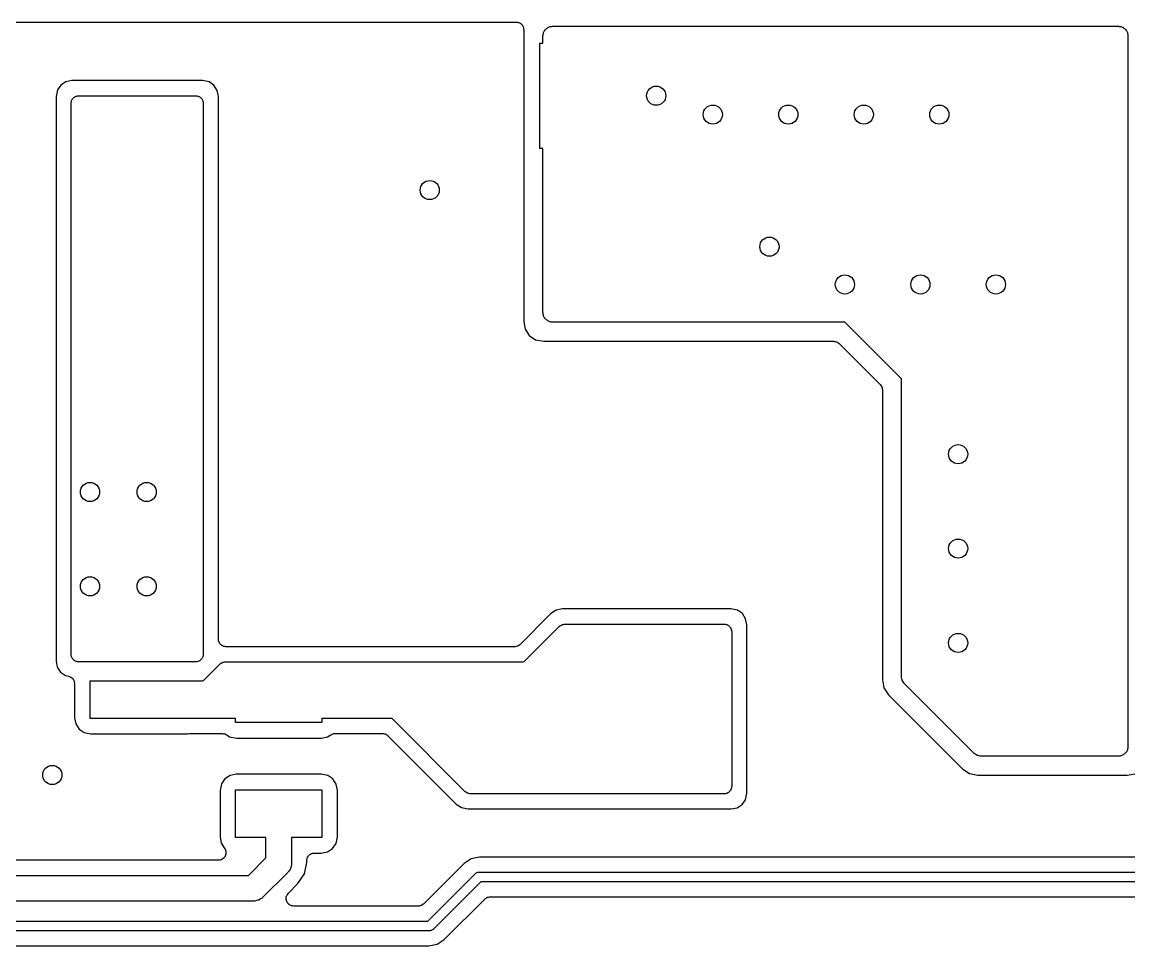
# Model space of a CAD drawing. Extents: x 85 to 210, y -138 to -65.
# Drawn here: x 165.6 to 180.26, y -77.51 to -65.28 of the extents above; entities that cross this region are included whole.
import ezdxf

# ---------------------------------------------------------------- set-up
doc = ezdxf.new("R2010")
doc.units = 0
doc.header["$MEASUREMENT"] = 0
doc.layers.add('BLACK', color=7, linetype='CONTINUOUS')

msp = doc.modelspace()

# ---------------------------------------------------------------- linework, layer by layer
at = {"layer": 'Black'}
for p, q in [((85.375, -65.275), (172.146, -65.275)), ((172.146, -65.275), (172.155, -65.2765)), ((172.155, -65.2765), (172.163, -65.2765)), ((172.163, -65.2765), (172.172, -65.2795)), ((172.172, -65.2795), (172.18, -65.281)), ((172.18, -65.281), (172.188, -65.2854)), ((172.188, -65.2854), (172.196, -65.2884)), ((172.196, -65.2884), (172.203, -65.294)), ((172.203, -65.294), (172.21, -65.2984)), ((172.21, -65.2984), (172.216, -65.3051)), ((172.216, -65.3051), (172.223, -65.3107)), ((172.223, -65.3107), (172.227, -65.3183)), ((172.227, -65.3183), (172.233, -65.325)), ((172.233, -65.325), (172.236, -65.3332)), ((172.236, -65.3332), (172.24, -65.3408)), ((172.24, -65.3408), (172.241, -65.3494)), ((172.241, -65.3494), (172.244, -65.3576)), ((172.244, -65.3576), (172.244, -65.3664)), ((172.244, -65.3664), (172.246, -65.375)), ((172.246, -65.375), (172.246, -69.2407)), ((172.517, -65.3925), (172.524, -65.384)), ((172.524, -65.384), (172.53, -65.3744)), ((172.53, -65.3744), (172.538, -65.3672)), ((172.538, -65.3672), (172.545, -65.3587)), ((172.545, -65.3587), (172.555, -65.3532)), ((172.555, -65.3532), (172.564, -65.346)), ((172.564, -65.346), (172.574, -65.3422)), ((172.574, -65.3422), (172.584, -65.3367)), ((172.584, -65.3367), (172.595, -65.3347)), ((172.595, -65.3347), (172.605, -65.3309)), ((172.605, -65.3309), (172.616, -65.3309)), ((172.616, -65.3309), (172.627, -65.329)), ((172.627, -65.329), (180.123, -65.329)), ((180.123, -65.329), (180.134, -65.3309)), ((180.134, -65.3309), (180.145, -65.3309)), ((180.145, -65.3309), (180.155, -65.3347)), ((180.155, -65.3347), (180.166, -65.3367)), ((180.166, -65.3367), (180.176, -65.3422)), ((180.176, -65.3422), (180.186, -65.346)), ((180.186, -65.346), (180.195, -65.3532)), ((180.195, -65.3532), (180.205, -65.3587)), ((180.205, -65.3587), (180.212, -65.3672)), ((180.212, -65.3672), (180.22, -65.3744)), ((180.22, -65.3744), (180.226, -65.384)), ((180.226, -65.384), (180.233, -65.3925)), ((172.5, -65.456), (172.502, -65.4451)), ((172.5, -65.5515), (172.5, -65.456)), ((172.502, -65.4339), (172.506, -65.4235)), ((172.502, -65.4451), (172.502, -65.4339)), ((172.506, -65.4235), (172.508, -65.4126)), ((172.508, -65.4126), (172.513, -65.4029)), ((172.513, -65.4029), (172.517, -65.3925)), ((180.233, -65.3925), (180.237, -65.4029)), ((180.237, -65.4029), (180.242, -65.4126)), ((180.242, -65.4126), (180.244, -65.4235)), ((180.244, -65.4235), (180.248, -65.4339)), ((180.248, -65.4339), (180.248, -65.4451)), ((180.248, -65.4451), (180.25, -65.456)), ((180.25, -65.456), (180.25, -74.873)), ((172.46, -66.9485), (172.46, -65.5515)), ((172.46, -65.5515), (172.5, -65.5515)), ((166.112, -66.1081), (166.068, -66.173)), ((166.179, -66.0652), (166.112, -66.1081)), ((166.259, -66.05), (166.179, -66.0652)), ((167.99, -66.05), (166.259, -66.05)), ((168.077, -66.0676), (167.99, -66.05)), ((168.142, -66.112), (168.077, -66.0676)), ((168.185, -66.1787), (168.142, -66.112)), ((166.068, -66.173), (166.05, -66.26)), ((166.05, -66.26), (166.05, -73.7407)), ((166.293, -66.269), (166.3, -66.2634)), ((166.3, -66.2634), (166.308, -66.2604)), ((166.308, -66.2604), (166.316, -66.256)), ((166.316, -66.256), (166.324, -66.2545)), ((166.324, -66.2545), (166.333, -66.2515)), ((166.333, -66.2515), (166.341, -66.2515)), ((166.341, -66.2515), (166.35, -66.25)), ((166.35, -66.25), (167.9, -66.25)), ((167.9, -66.25), (167.909, -66.2515)), ((167.909, -66.2515), (167.917, -66.2515)), ((167.917, -66.2515), (167.926, -66.2545)), ((167.926, -66.2545), (167.934, -66.256)), ((167.934, -66.256), (167.942, -66.2604)), ((167.942, -66.2604), (167.95, -66.2634)), ((167.95, -66.2634), (167.957, -66.269)), ((168.2, -66.2593), (168.185, -66.1787)), ((168.2, -73.45), (168.2, -66.2593)), ((166.25, -66.35), (166.252, -66.3414)), ((166.25, -73.65), (166.25, -66.35)), ((166.252, -66.3326), (166.255, -66.3244)), ((166.252, -66.3414), (166.252, -66.3326)), ((166.255, -66.3244), (166.256, -66.3158)), ((166.256, -66.3158), (166.26, -66.3082)), ((166.26, -66.3082), (166.263, -66.3)), ((166.263, -66.3), (166.269, -66.2933)), ((166.269, -66.2933), (166.273, -66.2857)), ((166.273, -66.2857), (166.28, -66.2801)), ((166.28, -66.2801), (166.286, -66.2734)), ((166.286, -66.2734), (166.293, -66.269)), ((167.957, -66.269), (167.964, -66.2734)), ((167.964, -66.2734), (167.97, -66.2801)), ((167.97, -66.2801), (167.977, -66.2857)), ((167.977, -66.2857), (167.981, -66.2933)), ((167.981, -66.2933), (167.987, -66.3)), ((167.987, -66.3), (167.99, -66.3082)), ((167.99, -66.3082), (167.994, -66.3158)), ((167.994, -66.3158), (167.995, -66.3244)), ((167.995, -66.3244), (167.998, -66.3326)), ((167.998, -66.3326), (167.998, -66.3414)), ((167.998, -66.3414), (168, -66.35)), ((168, -66.35), (168, -73.65)), ((172.5, -66.9485), (172.46, -66.9485)), ((172.5, -69.123), (172.5, -66.9485)), ((172.502, -69.1339), (172.5, -69.123)), ((172.502, -69.1451), (172.502, -69.1339)), ((172.506, -69.1555), (172.502, -69.1451)), ((172.508, -69.1664), (172.506, -69.1555)), ((172.513, -69.1761), (172.508, -69.1664)), ((172.517, -69.1865), (172.513, -69.1761)), ((172.524, -69.195), (172.517, -69.1865)), ((172.53, -69.2046), (172.524, -69.195)), ((172.246, -69.2407), (172.265, -69.341)), ((172.265, -69.341), (172.319, -69.4257)), ((172.538, -69.2118), (172.53, -69.2046)), ((172.545, -69.2203), (172.538, -69.2118)), ((172.555, -69.2258), (172.545, -69.2203)), ((172.564, -69.233), (172.555, -69.2258)), ((172.574, -69.2368), (172.564, -69.233)), ((172.584, -69.2423), (172.574, -69.2368)), ((172.595, -69.2443), (172.584, -69.2423)), ((172.605, -69.2481), (172.595, -69.2443)), ((172.616, -69.2481), (172.605, -69.2481)), ((172.627, -69.25), (172.616, -69.2481)), ((176.488, -69.25), (172.627, -69.25)), ((176.499, -69.2521), (176.488, -69.25)), ((176.509, -69.259), (176.499, -69.2521)), ((177.241, -69.9913), (176.509, -69.259)), ((172.319, -69.4257), (172.402, -69.4821)), ((172.402, -69.4821), (172.51, -69.504)), ((172.51, -69.504), (176.353, -69.504)), ((176.353, -69.504), (176.358, -69.5048)), ((176.358, -69.5048), (176.362, -69.5044)), ((176.362, -69.5044), (176.375, -69.5078)), ((176.375, -69.5078), (176.388, -69.51)), ((176.388, -69.51), (176.391, -69.5122)), ((176.391, -69.5122), (176.396, -69.5134)), ((176.396, -69.5134), (176.406, -69.5209)), ((176.406, -69.5209), (176.418, -69.5274)), ((176.418, -69.5274), (176.42, -69.5308)), ((176.42, -69.5308), (176.424, -69.5333)), ((176.424, -69.5333), (176.967, -70.0759)), ((176.967, -70.0759), (176.969, -70.0795)), ((177.248, -70.0006), (177.241, -69.9913)), ((177.25, -70.0127), (177.248, -70.0006)), ((177.25, -73.9474), (177.25, -70.0127)), ((176.969, -70.0795), (176.973, -70.0824)), ((176.973, -70.0824), (176.979, -70.0937)), ((176.979, -70.0937), (176.987, -70.1044)), ((176.987, -70.1044), (176.988, -70.1086)), ((176.988, -70.1086), (176.99, -70.1124)), ((176.99, -70.1124), (176.992, -70.1253)), ((176.992, -70.1253), (176.996, -70.1379)), ((176.996, -70.1379), (176.995, -70.1423)), ((176.995, -70.1423), (176.996, -70.1466)), ((176.996, -70.1466), (176.996, -73.9903)), ((172.601, -73.1157), (172.196, -73.5207)), ((172.676, -73.0664), (172.601, -73.1157)), ((172.76, -73.05), (172.676, -73.0664)), ((174.99, -73.05), (172.76, -73.05)), ((175.077, -73.0676), (174.99, -73.05)), ((175.142, -73.112), (175.077, -73.0676)), ((175.185, -73.1787), (175.142, -73.112)), ((172.257, -73.7432), (172.721, -73.2793)), ((172.721, -73.2793), (172.724, -73.2768)), ((172.724, -73.2768), (172.727, -73.2734)), ((172.727, -73.2734), (172.738, -73.2669)), ((172.738, -73.2669), (172.749, -73.2594)), ((172.749, -73.2594), (172.753, -73.2582)), ((172.753, -73.2582), (172.757, -73.256)), ((172.757, -73.256), (172.77, -73.2538)), ((172.77, -73.2538), (172.783, -73.2504)), ((172.783, -73.2504), (172.787, -73.2508)), ((172.787, -73.2508), (172.791, -73.25)), ((172.791, -73.25), (174.9, -73.25)), ((174.9, -73.25), (174.909, -73.2515)), ((174.909, -73.2515), (174.917, -73.2515)), ((174.917, -73.2515), (174.926, -73.2545)), ((174.926, -73.2545), (174.934, -73.256)), ((174.934, -73.256), (174.942, -73.2604)), ((174.942, -73.2604), (174.95, -73.2634)), ((174.95, -73.2634), (174.957, -73.269)), ((174.957, -73.269), (174.964, -73.2734)), ((174.964, -73.2734), (174.97, -73.2801)), ((174.97, -73.2801), (174.977, -73.2857)), ((174.977, -73.2857), (174.981, -73.2933)), ((174.981, -73.2933), (174.987, -73.3)), ((174.987, -73.3), (174.99, -73.3082)), ((175.2, -73.2593), (175.185, -73.1787)), ((175.2, -75.49), (175.2, -73.2593)), ((168.202, -73.4586), (168.2, -73.45)), ((174.99, -73.3082), (174.994, -73.3158)), ((174.994, -73.3158), (174.995, -73.3244)), ((174.995, -73.3244), (174.998, -73.3326)), ((174.998, -73.3326), (174.998, -73.3414)), ((174.998, -73.3414), (175, -73.35)), ((175, -73.35), (175, -75.4)), ((168.202, -73.4674), (168.202, -73.4586)), ((168.205, -73.4756), (168.202, -73.4674)), ((168.206, -73.4842), (168.205, -73.4756)), ((168.21, -73.4918), (168.206, -73.4842)), ((168.213, -73.5), (168.21, -73.4918)), ((168.219, -73.5067), (168.213, -73.5)), ((168.223, -73.5143), (168.219, -73.5067)), ((168.23, -73.5199), (168.223, -73.5143)), ((168.236, -73.5266), (168.23, -73.5199)), ((168.243, -73.531), (168.236, -73.5266)), ((168.25, -73.5366), (168.243, -73.531)), ((168.258, -73.5396), (168.25, -73.5366)), ((168.266, -73.544), (168.258, -73.5396)), ((168.274, -73.5455), (168.266, -73.544)), ((168.283, -73.5485), (168.274, -73.5455)), ((168.291, -73.5485), (168.283, -73.5485)), ((168.3, -73.55), (168.291, -73.5485)), ((172.126, -73.55), (168.3, -73.55)), ((172.13, -73.5492), (172.126, -73.55)), ((172.134, -73.5496), (172.13, -73.5492)), ((172.147, -73.5462), (172.134, -73.5496)), ((172.16, -73.544), (172.147, -73.5462)), ((172.164, -73.5418), (172.16, -73.544)), ((172.168, -73.5406), (172.164, -73.5418)), ((172.179, -73.5331), (172.168, -73.5406)), ((172.19, -73.5266), (172.179, -73.5331)), ((172.193, -73.5232), (172.19, -73.5266)), ((172.196, -73.5207), (172.193, -73.5232)), ((166.05, -73.7407), (166.065, -73.8213)), ((166.252, -73.6586), (166.25, -73.65)), ((166.252, -73.6674), (166.252, -73.6586)), ((166.255, -73.6756), (166.252, -73.6674)), ((166.256, -73.6842), (166.255, -73.6756)), ((166.26, -73.6918), (166.256, -73.6842)), ((166.263, -73.7), (166.26, -73.6918)), ((166.269, -73.7067), (166.263, -73.7)), ((166.273, -73.7143), (166.269, -73.7067)), ((166.28, -73.7199), (166.273, -73.7143)), ((166.286, -73.7266), (166.28, -73.7199)), ((166.293, -73.731), (166.286, -73.7266)), ((166.3, -73.7366), (166.293, -73.731)), ((166.308, -73.7396), (166.3, -73.7366)), ((166.316, -73.744), (166.308, -73.7396)), ((166.324, -73.7455), (166.316, -73.744)), ((167.934, -73.744), (167.926, -73.7455)), ((167.942, -73.7396), (167.934, -73.744)), ((167.95, -73.7366), (167.942, -73.7396)), ((167.957, -73.731), (167.95, -73.7366)), ((167.964, -73.7266), (167.957, -73.731)), ((167.97, -73.7199), (167.964, -73.7266)), ((167.977, -73.7143), (167.97, -73.7199)), ((167.981, -73.7067), (167.977, -73.7143)), ((167.987, -73.7), (167.981, -73.7067)), ((167.99, -73.6918), (167.987, -73.7)), ((167.994, -73.6842), (167.99, -73.6918)), ((167.995, -73.6756), (167.994, -73.6842)), ((167.998, -73.6674), (167.995, -73.6756)), ((168, -73.65), (167.998, -73.6586)), ((167.998, -73.6586), (167.998, -73.6674)), ((172.25, -73.7481), (172.257, -73.7432)), ((166.065, -73.8213), (166.108, -73.888)), ((166.108, -73.888), (166.173, -73.9324)), ((166.333, -73.7485), (166.324, -73.7455)), ((166.341, -73.7485), (166.333, -73.7485)), ((166.35, -73.75), (166.341, -73.7485)), ((167.9, -73.75), (166.35, -73.75)), ((167.909, -73.7485), (167.9, -73.75)), ((167.917, -73.7485), (167.909, -73.7485)), ((167.926, -73.7455), (167.917, -73.7485)), ((168.007, -73.9932), (168.221, -73.7793)), ((168.221, -73.7793), (168.224, -73.7768)), ((168.224, -73.7768), (168.227, -73.7734)), ((168.227, -73.7734), (168.238, -73.7669)), ((168.238, -73.7669), (168.249, -73.7594)), ((168.249, -73.7594), (168.253, -73.7582)), ((168.253, -73.7582), (168.257, -73.756)), ((168.257, -73.756), (168.27, -73.7538)), ((168.27, -73.7538), (168.283, -73.7504)), ((168.283, -73.7504), (168.287, -73.7508)), ((168.287, -73.7508), (168.291, -73.75)), ((168.291, -73.75), (172.24, -73.75)), ((172.24, -73.75), (172.25, -73.7481)), ((166.173, -73.9324), (166.214, -73.9407)), ((166.214, -73.9407), (166.229, -73.9466)), ((166.229, -73.9466), (166.244, -73.9521)), ((166.244, -73.9521), (166.245, -73.9529)), ((166.245, -73.9529), (166.246, -73.9534)), ((166.246, -73.9534), (166.258, -73.964)), ((166.258, -73.964), (166.271, -73.9744)), ((166.271, -73.9744), (166.271, -73.9755)), ((166.271, -73.9755), (166.272, -73.9764)), ((166.272, -73.9764), (166.28, -73.9905)), ((166.28, -73.9905), (166.288, -74.0045)), ((166.288, -74.0045), (166.288, -74.0057)), ((166.288, -74.0057), (166.289, -74.0069)), ((166.289, -74.0069), (166.291, -74.0228)), ((166.291, -74.0228), (166.294, -74.0387)), ((166.5, -74), (167.8, -74)), ((166.5, -74.5), (166.5, -74)), ((167.8, -74), (167.99, -74)), ((167.99, -74), (168, -73.9981)), ((168, -73.9981), (168.007, -73.9932)), ((176.996, -73.9903), (177.016, -74.0945)), ((177.251, -73.9529), (177.25, -73.9474)), ((177.25, -73.9585), (177.251, -73.9529)), ((177.255, -73.9745), (177.25, -73.9585)), ((177.258, -73.9908), (177.255, -73.9745)), ((177.26, -73.9957), (177.258, -73.9908)), ((177.262, -74.0011), (177.26, -73.9957)), ((177.271, -74.0147), (177.262, -74.0011)), ((177.28, -74.029), (177.271, -74.0147)), ((177.284, -74.0326), (177.28, -74.029)), ((177.287, -74.0372), (177.284, -74.0326)), ((178.213, -74.9628), (177.287, -74.0372)), ((166.294, -74.0387), (166.294, -74.4907)), ((177.016, -74.0945), (177.077, -74.1867)), ((177.077, -74.1867), (178.064, -75.1728)), ((166.294, -74.4907), (166.31, -74.5735)), ((166.31, -74.5735), (166.354, -74.6421)), ((166.6, -74.5), (166.5, -74.5)), ((167.8, -74.5), (166.6, -74.5)), ((168.428, -74.5), (167.8, -74.5)), ((168.428, -74.5555), (168.428, -74.5)), ((169.571, -74.5555), (168.428, -74.5555)), ((170.49, -74.5), (169.571, -74.5)), ((169.571, -74.5), (169.571, -74.5555)), ((170.499, -74.5017), (170.49, -74.5)), ((170.507, -74.5071), (170.499, -74.5017)), ((171.471, -75.4707), (170.507, -74.5071)), ((166.354, -74.6421), (166.421, -74.6878)), ((166.421, -74.6878), (166.51, -74.7059)), ((166.51, -74.7059), (167.791, -74.7059)), ((167.791, -74.7059), (167.813, -74.7017)), ((167.813, -74.7017), (167.822, -74.7016)), ((167.822, -74.7016), (167.831, -74.7)), ((167.831, -74.7), (168.255, -74.7)), ((168.255, -74.7), (168.267, -74.7022)), ((168.267, -74.7022), (168.28, -74.7031)), ((168.28, -74.7031), (168.284, -74.7052)), ((168.284, -74.7052), (168.289, -74.706)), ((168.289, -74.706), (168.3, -74.7123)), ((168.3, -74.7123), (168.311, -74.7174)), ((168.311, -74.7174), (168.349, -74.7433)), ((168.349, -74.7433), (168.439, -74.7614)), ((168.439, -74.7614), (169.562, -74.7614)), ((169.562, -74.7614), (169.645, -74.7458)), ((169.645, -74.7458), (169.691, -74.7159)), ((169.691, -74.7159), (169.702, -74.7116)), ((169.702, -74.7116), (169.711, -74.706)), ((169.711, -74.706), (169.718, -74.7049)), ((169.718, -74.7049), (169.723, -74.7025)), ((169.723, -74.7025), (169.735, -74.7019)), ((169.735, -74.7019), (169.746, -74.7)), ((169.746, -74.7), (170.376, -74.7)), ((170.376, -74.7), (170.38, -74.7008)), ((170.38, -74.7008), (170.384, -74.7004)), ((170.384, -74.7004), (170.397, -74.7038)), ((170.397, -74.7038), (170.41, -74.706)), ((170.41, -74.706), (170.414, -74.7082)), ((170.414, -74.7082), (170.418, -74.7094)), ((170.418, -74.7094), (170.429, -74.7169)), ((170.429, -74.7169), (170.44, -74.7234)), ((170.44, -74.7234), (170.443, -74.7268)), ((170.443, -74.7268), (170.446, -74.7293)), ((170.446, -74.7293), (171.352, -75.6346)), ((180.242, -74.9164), (180.237, -74.9261)), ((180.244, -74.9055), (180.242, -74.9164)), ((180.248, -74.8951), (180.244, -74.9055)), ((180.25, -74.873), (180.248, -74.8839)), ((180.248, -74.8839), (180.248, -74.8951)), ((178.217, -74.966), (178.213, -74.9628)), ((178.221, -74.9703), (178.217, -74.966)), ((178.235, -74.9786), (178.221, -74.9703)), ((178.249, -74.9881), (178.235, -74.9786)), ((178.254, -74.9895), (178.249, -74.9881)), ((178.259, -74.9923), (178.254, -74.9895)), ((178.276, -74.9952), (178.259, -74.9923)), ((178.292, -74.9995), (178.276, -74.9952)), ((178.297, -74.999), (178.292, -74.9995)), ((178.303, -75), (178.297, -74.999)), ((180.123, -75), (178.303, -75)), ((180.134, -74.9981), (180.123, -75)), ((180.145, -74.9981), (180.134, -74.9981)), ((180.155, -74.9943), (180.145, -74.9981)), ((180.166, -74.9923), (180.155, -74.9943)), ((180.176, -74.9868), (180.166, -74.9923)), ((180.186, -74.983), (180.176, -74.9868)), ((180.195, -74.9758), (180.186, -74.983)), ((180.205, -74.9703), (180.195, -74.9758)), ((180.212, -74.9618), (180.205, -74.9703)), ((180.22, -74.9546), (180.212, -74.9618)), ((180.226, -74.945), (180.22, -74.9546)), ((180.233, -74.9365), (180.226, -74.945)), ((180.237, -74.9261), (180.233, -74.9365)), ((178.064, -75.1728), (178.152, -75.232)), ((168.286, -75.2984), (168.241, -75.3652)), ((168.355, -75.2542), (168.286, -75.2984)), ((168.438, -75.2386), (168.355, -75.2542)), ((169.561, -75.2386), (168.438, -75.2386)), ((169.651, -75.2567), (169.561, -75.2386)), ((169.718, -75.3024), (169.651, -75.2567)), ((169.762, -75.371), (169.718, -75.3024)), ((178.152, -75.232), (178.26, -75.254)), ((178.26, -75.254), (180.241, -75.254)), ((180.241, -75.254), (180.341, -75.2351)), ((168.241, -75.3652), (168.223, -75.4545)), ((168.223, -75.4545), (168.223, -76.0702)), ((168.428, -76.0795), (168.428, -75.4445)), ((168.428, -75.4445), (169.571, -75.4445)), ((169.571, -75.4445), (169.571, -76.0795)), ((169.777, -75.4538), (169.762, -75.371)), ((169.777, -76.0695), (169.777, -75.4538)), ((171.474, -75.4732), (171.471, -75.4707)), ((171.477, -75.4766), (171.474, -75.4732)), ((171.488, -75.4831), (171.477, -75.4766)), ((171.499, -75.4906), (171.488, -75.4831)), ((171.503, -75.4918), (171.499, -75.4906)), ((171.507, -75.494), (171.503, -75.4918)), ((171.52, -75.4962), (171.507, -75.494)), ((171.533, -75.4996), (171.52, -75.4962)), ((171.537, -75.4992), (171.533, -75.4996)), ((171.541, -75.5), (171.537, -75.4992)), ((174.9, -75.5), (171.541, -75.5)), ((174.909, -75.4985), (174.9, -75.5)), ((174.917, -75.4985), (174.909, -75.4985)), ((174.926, -75.4955), (174.917, -75.4985)), ((174.934, -75.494), (174.926, -75.4955)), ((174.942, -75.4896), (174.934, -75.494)), ((174.95, -75.4866), (174.942, -75.4896)), ((174.957, -75.481), (174.95, -75.4866)), ((174.964, -75.4766), (174.957, -75.481)), ((174.97, -75.4699), (174.964, -75.4766)), ((174.977, -75.4643), (174.97, -75.4699)), ((174.981, -75.4567), (174.977, -75.4643)), ((174.987, -75.45), (174.981, -75.4567)), ((174.99, -75.4418), (174.987, -75.45)), ((174.994, -75.4342), (174.99, -75.4418)), ((174.995, -75.4256), (174.994, -75.4342)), ((174.998, -75.4174), (174.995, -75.4256)), ((175, -75.4), (174.998, -75.4086)), ((174.998, -75.4086), (174.998, -75.4174)), ((175.182, -75.577), (175.2, -75.49)), ((171.352, -75.6346), (171.423, -75.6823)), ((175.071, -75.6848), (175.138, -75.6419)), ((175.138, -75.6419), (175.182, -75.577)), ((171.423, -75.6823), (171.51, -75.7)), ((171.51, -75.7), (174.991, -75.7)), ((174.991, -75.7), (175.071, -75.6848)), ((168.223, -76.0702), (168.238, -76.153)), ((168.83, -76.0795), (168.428, -76.0795)), ((168.83, -76.3491), (168.83, -76.0795)), ((169.571, -76.0795), (169.17, -76.0795)), ((169.17, -76.0795), (169.17, -76.4195)), ((169.759, -76.1588), (169.777, -76.0695)), ((168.238, -76.153), (168.285, -76.2259)), ((168.285, -76.2259), (168.286, -76.2281)), ((168.286, -76.2281), (168.288, -76.23)), ((168.288, -76.23), (168.293, -76.2441)), ((169.645, -76.2698), (169.714, -76.2256)), ((169.714, -76.2256), (169.759, -76.1588)), ((168.201, -76.38), (163.505, -76.38)), ((168.203, -76.3796), (168.201, -76.38)), ((168.206, -76.3799), (168.203, -76.3796)), ((168.22, -76.3766), (168.206, -76.3799)), ((168.235, -76.374), (168.22, -76.3766)), ((168.237, -76.3728), (168.235, -76.374)), ((168.24, -76.3722), (168.237, -76.3728)), ((168.252, -76.3641), (168.24, -76.3722)), ((168.265, -76.3566), (168.252, -76.3641)), ((168.267, -76.3547), (168.265, -76.3566)), ((168.269, -76.3534), (168.267, -76.3547)), ((168.278, -76.3415), (168.269, -76.3534)), ((168.288, -76.33), (168.278, -76.3415)), ((168.29, -76.3258), (168.288, -76.3277)), ((168.288, -76.3277), (168.288, -76.33)), ((168.294, -76.3115), (168.29, -76.3258)), ((168.293, -76.2441), (168.299, -76.2579)), ((168.3, -76.2974), (168.294, -76.3115)), ((168.299, -76.2579), (168.299, -76.2603)), ((168.299, -76.2603), (168.3, -76.2626)), ((168.3, -76.2626), (168.3, -76.2776)), ((168.3, -76.2776), (168.3, -76.2926)), ((168.3, -76.2926), (168.3, -76.2949)), ((168.3, -76.2949), (168.3, -76.2974)), ((168.599, -76.58), (168.83, -76.3491)), ((169.37, -76.3854), (169.372, -76.3768)), ((169.372, -76.368), (169.375, -76.3598)), ((169.372, -76.3768), (169.372, -76.368)), ((169.375, -76.3598), (169.376, -76.3512)), ((169.376, -76.3512), (169.38, -76.3436)), ((169.38, -76.3436), (169.383, -76.3354)), ((169.383, -76.3354), (169.389, -76.3287)), ((169.389, -76.3287), (169.393, -76.3211)), ((169.393, -76.3211), (169.4, -76.3155)), ((169.4, -76.3155), (169.406, -76.3088)), ((169.406, -76.3088), (169.413, -76.3044)), ((169.413, -76.3044), (169.42, -76.2988)), ((169.42, -76.2988), (169.428, -76.2958)), ((169.428, -76.2958), (169.436, -76.2914)), ((169.436, -76.2914), (169.444, -76.2899)), ((169.444, -76.2899), (169.453, -76.2869)), ((169.453, -76.2869), (169.461, -76.2869)), ((169.461, -76.2869), (169.47, -76.2854)), ((169.47, -76.2854), (169.562, -76.2854)), ((169.562, -76.2854), (169.645, -76.2698)), ((171.55, -76.3584), (171.457, -76.4206)), ((171.66, -76.3365), (171.55, -76.3584)), ((191.744, -76.3365), (171.66, -76.3365)), ((169.13, -76.5288), (169.124, -76.5336)), ((169.141, -76.5095), (169.13, -76.5288)), ((169.154, -76.4913), (169.141, -76.5095)), ((169.156, -76.4841), (169.154, -76.4913)), ((169.16, -76.4776), (169.156, -76.4841)), ((169.164, -76.4558), (169.16, -76.4776)), ((169.169, -76.4343), (169.164, -76.4558)), ((169.17, -76.4195), (169.169, -76.4269)), ((169.169, -76.4269), (169.169, -76.4343)), ((169.34, -76.5603), (169.37, -76.4097)), ((169.37, -76.4097), (169.37, -76.3854)), ((171.457, -76.4206), (170.92, -76.9572)), ((163.38, -76.58), (168.599, -76.58)), ((169.12, -76.5397), (168.79, -76.8702)), ((169.124, -76.5336), (169.12, -76.5397)), ((169.255, -76.6881), (169.34, -76.5603)), ((170.974, -77.1865), (171.605, -76.5551)), ((171.676, -76.6635), (171.045, -77.2949)), ((171.605, -76.5551), (171.607, -76.5535)), ((171.607, -76.5535), (171.609, -76.5514)), ((171.609, -76.5514), (171.616, -76.5472)), ((171.616, -76.5472), (171.623, -76.5425)), ((171.623, -76.5425), (171.626, -76.5417)), ((171.626, -76.5417), (171.628, -76.5403)), ((171.628, -76.5403), (171.636, -76.5389)), ((171.636, -76.5389), (171.644, -76.5367)), ((171.644, -76.5367), (171.647, -76.537)), ((171.647, -76.537), (171.65, -76.5365)), ((171.65, -76.5365), (192.05, -76.5365)), ((192.05, -76.6635), (171.676, -76.6635)), ((169.119, -76.8265), (169.127, -76.8158)), ((169.127, -76.8158), (169.255, -76.6881)), ((168.669, -76.92), (163.31, -76.92)), ((168.677, -76.9187), (168.669, -76.92)), ((168.684, -76.9194), (168.677, -76.9187)), ((168.706, -76.9136), (168.684, -76.9194)), ((168.728, -76.9097), (168.706, -76.9136)), ((168.734, -76.906), (168.728, -76.9097)), ((168.741, -76.9041), (168.734, -76.906)), ((168.76, -76.8913), (168.741, -76.9041)), ((168.779, -76.8802), (168.76, -76.8913)), ((168.784, -76.8745), (168.779, -76.8802)), ((168.79, -76.8702), (168.784, -76.8745)), ((169.098, -76.8778), (169.099, -76.8735)), ((169.099, -76.8908), (169.098, -76.8778)), ((169.099, -76.8691), (169.104, -76.8569)), ((169.099, -76.8735), (169.099, -76.8691)), ((169.099, -76.9039), (169.099, -76.8908)), ((169.101, -76.908), (169.099, -76.9039)), ((169.101, -76.9124), (169.101, -76.908)), ((169.107, -76.9242), (169.101, -76.9124)), ((169.104, -76.8569), (169.107, -76.8442)), ((169.107, -76.8442), (169.11, -76.8406)), ((169.111, -76.9365), (169.107, -76.9242)), ((169.11, -76.8406), (169.111, -76.8365)), ((169.111, -76.8365), (169.119, -76.8265)), ((169.114, -76.9399), (169.111, -76.9365)), ((169.116, -76.9439), (169.114, -76.9399)), ((169.125, -76.9531), (169.116, -76.9439)), ((169.133, -76.9631), (169.125, -76.9531)), ((169.137, -76.9653), (169.133, -76.9631)), ((169.14, -76.9684), (169.137, -76.9653)), ((169.152, -76.9739), (169.14, -76.9684)), ((170.914, -76.9631), (170.902, -76.9696)), ((170.917, -76.9597), (170.914, -76.9631)), ((170.92, -76.9572), (170.917, -76.9597)), ((171.193, -77.4294), (171.73, -76.8928)), ((171.73, -76.8928), (171.733, -76.8903)), ((171.733, -76.8903), (171.736, -76.8869)), ((171.736, -76.8869), (171.748, -76.8804)), ((171.748, -76.8804), (171.758, -76.8729)), ((171.758, -76.8729), (171.763, -76.8717)), ((171.763, -76.8717), (171.766, -76.8695)), ((171.766, -76.8695), (171.779, -76.8673)), ((171.779, -76.8673), (171.792, -76.8639)), ((171.792, -76.8639), (171.796, -76.8643)), ((171.796, -76.8643), (171.801, -76.8635)), ((171.801, -76.8635), (191.744, -76.8635)), ((169.163, -76.9805), (169.152, -76.9739)), ((169.168, -76.9812), (169.163, -76.9805)), ((169.172, -76.9831), (169.168, -76.9812)), ((169.185, -76.9842), (169.172, -76.9831)), ((169.198, -76.9865), (169.185, -76.9842)), ((170.849, -76.9865), (169.198, -76.9865)), ((170.854, -76.9857), (170.849, -76.9865)), ((170.858, -76.9861), (170.854, -76.9857)), ((170.871, -76.9827), (170.858, -76.9861)), ((170.884, -76.9805), (170.871, -76.9827)), ((170.887, -76.9783), (170.884, -76.9805)), ((170.892, -76.9771), (170.887, -76.9783)), ((170.902, -76.9696), (170.892, -76.9771)), ((161.25, -77.1865), (170.974, -77.1865)), ((171, -77.3135), (161.276, -77.3135)), ((171.003, -77.313), (171, -77.3135)), ((171.006, -77.3133), (171.003, -77.313)), ((171.014, -77.3111), (171.006, -77.3133)), ((171.022, -77.3097), (171.014, -77.3111)), ((171.024, -77.3083), (171.022, -77.3097)), ((171.027, -77.3075), (171.024, -77.3083)), ((171.034, -77.3028), (171.027, -77.3075)), ((171.041, -77.2986), (171.034, -77.3028)), ((171.043, -77.2965), (171.041, -77.2986)), ((171.045, -77.2949), (171.043, -77.2965)), ((161.401, -77.5135), (170.99, -77.5135)), ((170.99, -77.5135), (171.1, -77.4916)), ((171.1, -77.4916), (171.193, -77.4294))]:
    msp.add_line(p, q, dxfattribs=at)
for centre in [(174, -66.25), (174.75, -66.5), (175.75, -66.5), (176.75, -66.5), (177.75, -66.5), (171, -67.5), (175.5, -68.25), (176.5, -68.75), (177.5, -68.75), (178.5, -68.75), (178, -71), (166.5, -71.5), (167.25, -71.5), (178, -72.25), (166.5, -72.75), (167.25, -72.75), (178, -73.5), (166, -75.25)]:
    msp.add_circle(centre, 0.127, dxfattribs=at)

doc.saveas('drawing.dxf')
